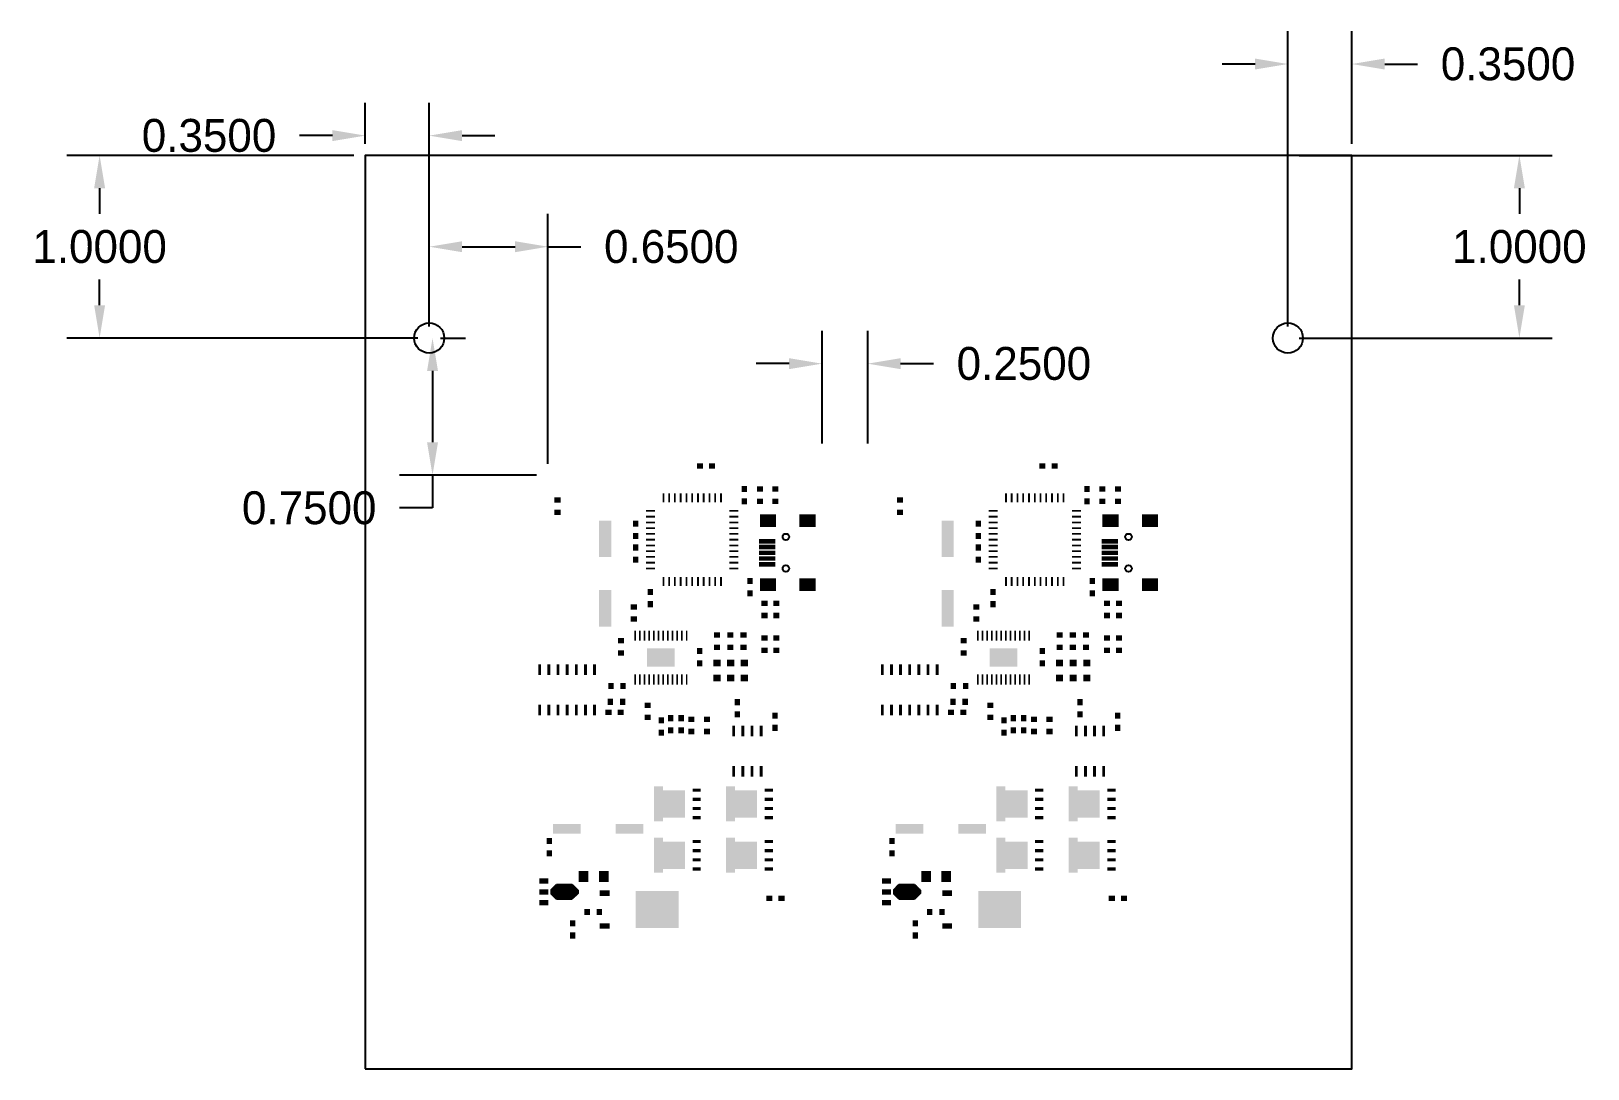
# Model space of a CAD drawing. Extents: x -2.13 to 6.39, y -0.64 to 5.04.
import ezdxf

# ---------------------------------------------------------------- set-up
doc = ezdxf.new("R2010")
doc.units = 0
doc.header["$MEASUREMENT"] = 0
doc.layers.get('0').update_dxf_attribs({"linetype": 'CONTINUOUS'})
doc.layers.get('Defpoints').update_dxf_attribs({"linetype": 'CONTINUOUS'})
doc.layers.add('20', color=7, linetype='CONTINUOUS')
doc.layers.add('31', color=253, linetype='CONTINUOUS')
doc.layers.add('AM_5', color=3, linetype='CONTINUOUS', lineweight=15)
doc.dimstyles.new('Standard$0', dxfattribs={"dimtxt": 0.18, "dimasz": 0.18, "dimexe": 0.18, "dimexo": 0.0625, "dimgap": 0.09, "dimtad": 0, "dimtih": 1, "dimtoh": 1, "dimdec": 4, "dimzin": 0, "dimdsep": 46, "dimtxsty": 'Standard', "dimcen": 0.09, "dimadec": 0, "dimazin": 0, "dimtfac": 1, "dimtdec": 4, "dimtofl": 0, "dimtmove": 0, "dimatfit": 3, "dimfxl": 1, "dimtolj": 1, "dimtzin": 0, "dimarcsym": 0})

# ---------------------------------------------------------------- blocks, each defined once
blk = doc.blocks.new('RECT')
blk.add_solid([(-0.5, -0.5), (0.5, -0.5), (-0.5, 0.5), (0.5, 0.5)])
blk = doc.blocks.new('*D16')
at = {"layer": 'AM_5', "color": 0, "lineweight": -2, "transparency": 16777216}
for p, q in [((2.1973, 2.7864), (2.1973, 3.4039)), ((2.4473, 2.7864), (2.4473, 3.4039)), ((2.0173, 3.2239), (1.8373, 3.2239)), ((2.6273, 3.2239), (2.8073, 3.2239))]:
    blk.add_line(p, q, dxfattribs=at)
at = {"layer": 'AM_5', "color": 0, "transparency": 16777216}
for points in [[(2.0173, 3.2539), (2.0173, 3.1939), (2.1973, 3.2239)], [(2.6273, 3.2539), (2.6273, 3.1939), (2.4473, 3.2239)]]:
    blk.add_solid(points, dxfattribs=at)
at = {"layer": 'Defpoints', "color": 0, "transparency": 16777216}
for p in [(2.4473, 3.2239), (2.1973, 2.7239), (2.4473, 2.7239)]:
    blk.add_point(p, dxfattribs=at)
at = {"layer": 'AM_5', "color": 0, "transparency": 16777216, "insert": (3.3023, 3.2239), "char_height": 0.18, "attachment_point": 5}
blk.add_mtext('\\A1;0.2500', dxfattribs=at)
blk = doc.blocks.new('*D17')
at = {"layer": 'AM_5', "color": 0, "lineweight": -2, "transparency": 16777216}
for p, q in [((0.1098, 3.3639), (0.2454, 3.3639)), ((0.0654, 3.1839), (0.0654, 2.7939)), ((0.6348, 2.6139), (-0.1146, 2.6139)), ((0.0654, 2.6139), (0.0654, 2.4339)), ((0.0654, 2.4339), (-0.1146, 2.4339))]:
    blk.add_line(p, q, dxfattribs=at)
at = {"layer": 'AM_5', "color": 0, "transparency": 16777216}
for points in [[(0.0354, 3.1839), (0.0954, 3.1839), (0.0654, 3.3639)], [(0.0354, 2.7939), (0.0954, 2.7939), (0.0654, 2.6139)]]:
    blk.add_solid(points, dxfattribs=at)
at = {"layer": 'Defpoints', "color": 0, "transparency": 16777216}
for p in [(0.0473, 3.3639), (0.0654, 2.6139), (0.6973, 2.6139)]:
    blk.add_point(p, dxfattribs=at)
at = {"layer": 'AM_5', "color": 0, "transparency": 16777216, "insert": (-0.6096, 2.4339), "char_height": 0.18, "attachment_point": 5}
blk.add_mtext('\\A1;0.7500', dxfattribs=at)
blk = doc.blocks.new('*D19')
at = {"layer": 'AM_5', "color": 0, "lineweight": -2, "transparency": 16777216}
for p, q in [((0.0473, 3.4264), (0.0473, 4.0439)), ((0.6973, 2.6764), (0.6973, 4.0439)), ((0.2273, 3.8639), (0.5173, 3.8639)), ((0.6973, 3.8639), (0.8773, 3.8639))]:
    blk.add_line(p, q, dxfattribs=at)
at = {"layer": 'AM_5', "color": 0, "transparency": 16777216}
for points in [[(0.2273, 3.8939), (0.2273, 3.8339), (0.0473, 3.8639)], [(0.5173, 3.8939), (0.5173, 3.8339), (0.6973, 3.8639)]]:
    blk.add_solid(points, dxfattribs=at)
at = {"layer": 'Defpoints', "color": 0, "transparency": 16777216}
for p in [(0.6973, 3.8639), (0.0473, 3.3639), (0.6973, 2.6139)]:
    blk.add_point(p, dxfattribs=at)
at = {"layer": 'AM_5', "color": 0, "transparency": 16777216, "insert": (1.3723, 3.8639), "char_height": 0.18, "attachment_point": 5}
blk.add_mtext('\\A1;0.6500', dxfattribs=at)
blk = doc.blocks.new('*D20')
at = {"layer": 'AM_5', "color": 0, "lineweight": -2, "transparency": 16777216}
for p, q in [((-0.3027, 4.4264), (-0.3027, 4.652)), ((0.0473, 3.4264), (0.0473, 4.652)), ((-0.4827, 4.472), (-0.6627, 4.472)), ((0.2273, 4.472), (0.4073, 4.472))]:
    blk.add_line(p, q, dxfattribs=at)
at = {"layer": 'AM_5', "color": 0, "transparency": 16777216}
for points in [[(-0.4827, 4.502), (-0.4827, 4.442), (-0.3027, 4.472)], [(0.2273, 4.502), (0.2273, 4.442), (0.0473, 4.472)]]:
    blk.add_solid(points, dxfattribs=at)
at = {"layer": 'Defpoints', "color": 0, "transparency": 16777216}
for p in [(-0.3027, 4.472), (-0.3027, 4.3639), (0.0473, 3.3639)]:
    blk.add_point(p, dxfattribs=at)
at = {"layer": 'AM_5', "color": 0, "transparency": 16777216, "insert": (-1.1577, 4.472), "char_height": 0.18, "attachment_point": 5}
blk.add_mtext('\\A1;0.3500', dxfattribs=at)
blk = doc.blocks.new('*D21')
at = {"layer": 'AM_5', "color": 0, "lineweight": -2, "transparency": 16777216}
for p, q in [((-0.3652, 4.3639), (-1.9367, 4.3639)), ((-1.7567, 4.1839), (-1.7567, 4.0439)), ((-1.7567, 3.5439), (-1.7567, 3.6839)), ((-0.0152, 3.3639), (-1.9367, 3.3639))]:
    blk.add_line(p, q, dxfattribs=at)
at = {"layer": 'AM_5', "color": 0, "transparency": 16777216}
for points in [[(-1.7867, 4.1839), (-1.7267, 4.1839), (-1.7567, 4.3639)], [(-1.7867, 3.5439), (-1.7267, 3.5439), (-1.7567, 3.3639)]]:
    blk.add_solid(points, dxfattribs=at)
at = {"layer": 'Defpoints', "color": 0, "transparency": 16777216}
for p in [(-1.7567, 4.3639), (-0.3027, 4.3639), (0.0473, 3.3639)]:
    blk.add_point(p, dxfattribs=at)
at = {"layer": 'AM_5', "color": 0, "transparency": 16777216, "insert": (-1.7567, 3.8639), "char_height": 0.18, "attachment_point": 5}
blk.add_mtext('\\A1;1.0000', dxfattribs=at)
blk = doc.blocks.new('*D22')
at = {"layer": 'AM_5', "color": 0, "lineweight": -2, "transparency": 16777216}
for p, q in [((4.8098, 4.3639), (6.1943, 4.3639)), ((6.0143, 4.1839), (6.0143, 4.0439)), ((6.0143, 3.5439), (6.0143, 3.6839)), ((4.8098, 3.3639), (6.1943, 3.3639))]:
    blk.add_line(p, q, dxfattribs=at)
at = {"layer": 'AM_5', "color": 0, "transparency": 16777216}
for points in [[(5.9843, 4.1839), (6.0443, 4.1839), (6.0143, 4.3639)], [(5.9843, 3.5439), (6.0443, 3.5439), (6.0143, 3.3639)]]:
    blk.add_solid(points, dxfattribs=at)
at = {"layer": 'Defpoints', "color": 0, "transparency": 16777216}
for p in [(4.7473, 4.3639), (6.0143, 4.3639), (4.7473, 3.3639)]:
    blk.add_point(p, dxfattribs=at)
at = {"layer": 'AM_5', "color": 0, "transparency": 16777216, "insert": (6.0143, 3.8639), "char_height": 0.18, "attachment_point": 5}
blk.add_mtext('\\A1;1.0000', dxfattribs=at)
blk = doc.blocks.new('*D23')
at = {"layer": 'AM_5', "color": 0, "lineweight": -2, "transparency": 16777216}
for p, q in [((4.7473, 3.4264), (4.7473, 5.0439)), ((5.0973, 4.4264), (5.0973, 5.0439)), ((4.5673, 4.8639), (4.3873, 4.8639)), ((5.2773, 4.8639), (5.4573, 4.8639))]:
    blk.add_line(p, q, dxfattribs=at)
at = {"layer": 'AM_5', "color": 0, "transparency": 16777216}
for points in [[(4.5673, 4.8939), (4.5673, 4.8339), (4.7473, 4.8639)], [(5.2773, 4.8939), (5.2773, 4.8339), (5.0973, 4.8639)]]:
    blk.add_solid(points, dxfattribs=at)
at = {"layer": 'Defpoints', "color": 0, "transparency": 16777216}
for p in [(5.0973, 4.8639), (5.0973, 4.3639), (4.7473, 3.3639)]:
    blk.add_point(p, dxfattribs=at)
at = {"layer": 'AM_5', "color": 0, "transparency": 16777216, "insert": (5.9523, 4.8639), "char_height": 0.18, "attachment_point": 5}
blk.add_mtext('\\A1;0.3500', dxfattribs=at)

msp = doc.modelspace()

# ---------------------------------------------------------------- linework, layer by layer
at = {"linetype": 'Continuous'}
msp.add_lwpolyline([(-0.3027, -0.63607), (5.0973, -0.63607), (5.0973, 4.36393), (-0.3027, 4.36393)], close=True, dxfattribs=at)
for centre in [(0.0473, 3.36393), (4.7473, 3.36393)]:
    msp.add_circle(centre, 0.0825, dxfattribs=at)
at = {"layer": '20'}
for centre in [(1.99966, 2.27554), (3.87466, 2.27554), (1.99966, 2.10232), (3.87466, 2.10232)]:
    msp.add_circle(centre, 0.01772, dxfattribs=at)
at = {"layer": '31'}
for p, q in [((0.71737, 0.34649), (0.74337, 0.37249)), ((0.71737, 0.31949), (0.71737, 0.34649)), ((0.71837, 0.34749), (0.71837, 0.31849)), ((0.72337, 0.35249), (0.72337, 0.31349)), ((0.72837, 0.35749), (0.72837, 0.30849)), ((0.73337, 0.36249), (0.73337, 0.30349)), ((0.73837, 0.36749), (0.73837, 0.29849)), ((0.74337, 0.37249), (0.82937, 0.37249)), ((0.74337, 0.37249), (0.74337, 0.29349)), ((0.74837, 0.37249), (0.74837, 0.29249)), ((0.75337, 0.37249), (0.75337, 0.29249)), ((0.75837, 0.37249), (0.75837, 0.29249)), ((0.76337, 0.37249), (0.76337, 0.29249)), ((0.76837, 0.37249), (0.76837, 0.29249)), ((0.77337, 0.37249), (0.77337, 0.29249)), ((0.77837, 0.37249), (0.77837, 0.29249)), ((0.78337, 0.37249), (0.78337, 0.29249)), ((0.78837, 0.37249), (0.78837, 0.29249)), ((0.79337, 0.37249), (0.79337, 0.29249)), ((0.79837, 0.37249), (0.79837, 0.29249)), ((0.80337, 0.37249), (0.80337, 0.29249)), ((0.80837, 0.37249), (0.80837, 0.29249)), ((0.81337, 0.37249), (0.81337, 0.29249)), ((0.81837, 0.37249), (0.81837, 0.29249)), ((0.82337, 0.37249), (0.82337, 0.29249)), ((0.82837, 0.37249), (0.82837, 0.29249)), ((0.82937, 0.37249), (0.86037, 0.34149)), ((0.83337, 0.36849), (0.83337, 0.29749)), ((0.83837, 0.36349), (0.83837, 0.30249)), ((0.84337, 0.35849), (0.84337, 0.30749)), ((0.84837, 0.35349), (0.84837, 0.31249)), ((0.85337, 0.34849), (0.85337, 0.31749)), ((0.85837, 0.34349), (0.85837, 0.32249)), ((0.86037, 0.34149), (0.86037, 0.32449)), ((2.59237, 0.34649), (2.61837, 0.37249)), ((2.59237, 0.31949), (2.59237, 0.34649)), ((2.59337, 0.34749), (2.59337, 0.31849)), ((2.59837, 0.35249), (2.59837, 0.31349)), ((2.60337, 0.35749), (2.60337, 0.30849)), ((2.60837, 0.36249), (2.60837, 0.30349)), ((2.61337, 0.36749), (2.61337, 0.29849)), ((2.61837, 0.37249), (2.70437, 0.37249)), ((2.61837, 0.37249), (2.61837, 0.29349)), ((2.62337, 0.37249), (2.62337, 0.29249)), ((2.62837, 0.37249), (2.62837, 0.29249)), ((2.63337, 0.37249), (2.63337, 0.29249)), ((2.63837, 0.37249), (2.63837, 0.29249)), ((2.64337, 0.37249), (2.64337, 0.29249)), ((2.64837, 0.37249), (2.64837, 0.29249)), ((2.65337, 0.37249), (2.65337, 0.29249)), ((2.65837, 0.37249), (2.65837, 0.29249)), ((2.66337, 0.37249), (2.66337, 0.29249)), ((2.66837, 0.37249), (2.66837, 0.29249)), ((2.67337, 0.37249), (2.67337, 0.29249)), ((2.67837, 0.37249), (2.67837, 0.29249)), ((2.68337, 0.37249), (2.68337, 0.29249)), ((2.68837, 0.37249), (2.68837, 0.29249)), ((2.69337, 0.37249), (2.69337, 0.29249)), ((2.69837, 0.37249), (2.69837, 0.29249)), ((2.70337, 0.37249), (2.70337, 0.29249)), ((2.70437, 0.37249), (2.73537, 0.34149)), ((2.70837, 0.36849), (2.70837, 0.29749)), ((2.71337, 0.36349), (2.71337, 0.30249)), ((2.71837, 0.35849), (2.71837, 0.30749)), ((2.72337, 0.35349), (2.72337, 0.31249)), ((2.72837, 0.34849), (2.72837, 0.31749)), ((2.73337, 0.34349), (2.73337, 0.32249)), ((2.73537, 0.34149), (2.73537, 0.32449)), ((0.74437, 0.29249), (0.71737, 0.31949)), ((0.82837, 0.29249), (0.74437, 0.29249)), ((0.86037, 0.32449), (0.82837, 0.29249)), ((2.61937, 0.29249), (2.59237, 0.31949)), ((2.70337, 0.29249), (2.61937, 0.29249)), ((2.73537, 0.32449), (2.70337, 0.29249))]:
    msp.add_line(p, q, dxfattribs=at)

# ---------------------------------------------------------------- block references
for p, xscale, yscale in [((1.52884, 2.66393), 0.033307, 0.02937), ((1.59577, 2.66393), 0.033307, 0.02937), ((3.40384, 2.66393), 0.033307, 0.02937), ((3.47077, 2.66393), 0.033307, 0.02937), ((1.04184, 1.45893), 0.02937, 0.033307), ((1.10877, 1.45893), 0.02937, 0.033307), ((2.91684, 1.45893), 0.02937, 0.033307), ((2.98377, 1.45893), 0.02937, 0.033307), ((1.02884, 1.31593), 0.033307, 0.02937), ((1.09577, 1.31593), 0.033307, 0.02937), ((2.90384, 1.31593), 0.033307, 0.02937), ((2.97077, 1.31593), 0.033307, 0.02937), ((0.80104, 0.67793), 0.151417, 0.052992), ((1.14356, 0.67793), 0.151417, 0.052992), ((2.67604, 0.67793), 0.151417, 0.052992), ((3.01856, 0.67793), 0.151417, 0.052992), ((0.89218, 0.41693), 0.052992, 0.060866), ((1.00242, 0.41693), 0.052992, 0.060866), ((2.76718, 0.41693), 0.052992, 0.060866), ((2.87742, 0.41693), 0.052992, 0.060866), ((0.67482, 0.39155), 0.049055, 0.02937), ((0.67482, 0.33249), 0.049055, 0.02937), ((2.54982, 0.39155), 0.049055, 0.02937), ((2.54982, 0.33249), 0.049055, 0.02937), ((0.67482, 0.27344), 0.049055, 0.02937), ((1.90884, 0.29693), 0.033307, 0.02937), ((1.97577, 0.29693), 0.033307, 0.02937), ((2.54982, 0.27344), 0.049055, 0.02937), ((3.78384, 0.29693), 0.033307, 0.02937), ((3.85077, 0.29693), 0.033307, 0.02937), ((0.91195, 0.2226), 0.02937, 0.033307), ((0.97888, 0.2226), 0.02937, 0.033307), ((2.78695, 0.2226), 0.02937, 0.033307), ((2.85388, 0.2226), 0.02937, 0.033307)]:
    msp.add_blockref('RECT', p, dxfattribs=dict(at, xscale=xscale, yscale=yscale))
for p, xscale, yscale, rotation in [((0.7493, 2.4774), 0.02937, 0.033307, 90), ((1.32919, 2.48881), 0.049055, 0.009843000000000001, 270), ((1.36069, 2.48881), 0.049055, 0.009843000000000001, 270), ((1.39218, 2.48881), 0.049055, 0.009843000000000001, 270), ((1.42368, 2.48881), 0.049055, 0.009843000000000001, 270), ((1.45518, 2.48881), 0.049055, 0.009843000000000001, 270), ((1.48667, 2.48881), 0.049055, 0.009843000000000001, 270), ((1.51817, 2.48881), 0.049055, 0.009843000000000001, 270), ((1.54966, 2.48881), 0.049055, 0.009843000000000001, 270), ((1.58116, 2.48881), 0.049055, 0.009843000000000001, 270), ((1.61266, 2.48881), 0.049055, 0.009843000000000001, 270), ((1.64415, 2.48881), 0.049055, 0.009843000000000001, 270), ((1.7723, 2.5374), 0.033307, 0.02937, 90), ((1.7723, 2.47047), 0.033307, 0.02937, 90), ((1.8573, 2.5374), 0.02937, 0.033307, 90), ((1.8573, 2.47047), 0.02937, 0.033307, 90), ((1.9423, 2.5374), 0.02937, 0.033307, 90), ((1.9423, 2.47047), 0.02937, 0.033307, 90), ((2.6243, 2.4774), 0.02937, 0.033307, 90), ((3.20419, 2.48881), 0.049055, 0.009843000000000001, 270), ((3.23569, 2.48881), 0.049055, 0.009843000000000001, 270), ((3.26718, 2.48881), 0.049055, 0.009843000000000001, 270), ((3.29868, 2.48881), 0.049055, 0.009843000000000001, 270), ((3.33018, 2.48881), 0.049055, 0.009843000000000001, 270), ((3.36167, 2.48881), 0.049055, 0.009843000000000001, 270), ((3.39317, 2.48881), 0.049055, 0.009843000000000001, 270), ((3.42466, 2.48881), 0.049055, 0.009843000000000001, 270), ((3.45616, 2.48881), 0.049055, 0.009843000000000001, 270), ((3.48766, 2.48881), 0.049055, 0.009843000000000001, 270), ((3.51915, 2.48881), 0.049055, 0.009843000000000001, 270), ((3.6473, 2.5374), 0.033307, 0.02937, 90), ((3.6473, 2.47047), 0.033307, 0.02937, 90), ((3.7323, 2.5374), 0.02937, 0.033307, 90), ((3.7323, 2.47047), 0.02937, 0.033307, 90), ((3.8173, 2.5374), 0.02937, 0.033307, 90), ((3.8173, 2.47047), 0.02937, 0.033307, 90), ((0.7493, 2.41047), 0.02937, 0.033307, 90), ((1.25833, 2.41795), 0.009843000000000001, 0.049055, 270), ((1.25833, 2.38645), 0.009843000000000001, 0.049055, 270), ((1.71502, 2.41795), 0.009843000000000001, 0.049055, 270), ((1.71502, 2.38645), 0.009843000000000001, 0.049055, 270), ((1.90124, 2.36413), 0.06874, 0.088425, 90), ((2.11777, 2.36413), 0.06874, 0.088425, 90), ((2.6243, 2.41047), 0.02937, 0.033307, 90), ((3.13333, 2.41795), 0.009843000000000001, 0.049055, 270), ((3.13333, 2.38645), 0.009843000000000001, 0.049055, 270), ((3.59002, 2.41795), 0.009843000000000001, 0.049055, 270), ((3.59002, 2.38645), 0.009843000000000001, 0.049055, 270), ((3.77624, 2.36413), 0.06874, 0.088425, 90), ((3.99277, 2.36413), 0.06874, 0.088425, 90), ((1.0103, 2.26493), 0.2, 0.066, 270), ((1.1773, 2.3474), 0.033307, 0.02937, 270), ((1.25833, 2.35495), 0.009843000000000001, 0.049055, 270), ((1.25833, 2.32346), 0.009843000000000001, 0.049055, 270), ((1.71502, 2.35495), 0.009843000000000001, 0.049055, 270), ((1.71502, 2.32346), 0.009843000000000001, 0.049055, 270), ((2.8853, 2.26493), 0.2, 0.066, 270), ((3.0523, 2.3474), 0.033307, 0.02937, 270), ((3.13333, 2.35495), 0.009843000000000001, 0.049055, 270), ((3.13333, 2.32346), 0.009843000000000001, 0.049055, 270), ((3.59002, 2.35495), 0.009843000000000001, 0.049055, 270), ((3.59002, 2.32346), 0.009843000000000001, 0.049055, 270), ((1.1773, 2.28047), 0.033307, 0.02937, 270), ((1.1773, 2.2174), 0.033307, 0.02937, 90), ((1.25833, 2.29196), 0.009843000000000001, 0.049055, 270), ((1.25833, 2.26047), 0.009843000000000001, 0.049055, 270), ((1.25833, 2.22897), 0.009843000000000001, 0.049055, 270), ((1.71502, 2.29196), 0.009843000000000001, 0.049055, 270), ((1.71502, 2.26047), 0.009843000000000001, 0.049055, 270), ((1.71502, 2.22897), 0.009843000000000001, 0.049055, 270), ((1.8973, 2.25143), 0.025, 0.09, 90), ((1.8973, 2.22043), 0.025, 0.09, 90), ((3.0523, 2.28047), 0.033307, 0.02937, 270), ((3.0523, 2.2174), 0.033307, 0.02937, 90), ((3.13333, 2.29196), 0.009843000000000001, 0.049055, 270), ((3.13333, 2.26047), 0.009843000000000001, 0.049055, 270), ((3.13333, 2.22897), 0.009843000000000001, 0.049055, 270), ((3.59002, 2.29196), 0.009843000000000001, 0.049055, 270), ((3.59002, 2.26047), 0.009843000000000001, 0.049055, 270), ((3.59002, 2.22897), 0.009843000000000001, 0.049055, 270), ((3.7723, 2.25143), 0.025, 0.09, 90), ((3.7723, 2.22043), 0.025, 0.09, 90), ((1.1773, 2.15047), 0.033307, 0.02937, 90), ((1.25833, 2.19747), 0.009843000000000001, 0.049055, 270), ((1.25833, 2.16598), 0.009843000000000001, 0.049055, 270), ((1.25833, 2.13448), 0.009843000000000001, 0.049055, 270), ((1.71502, 2.19747), 0.009843000000000001, 0.049055, 270), ((1.71502, 2.16598), 0.009843000000000001, 0.049055, 270), ((1.71502, 2.13448), 0.009843000000000001, 0.049055, 270), ((1.8973, 2.18843), 0.025, 0.09, 90), ((1.8973, 2.15743), 0.025, 0.09, 90), ((1.8973, 2.12543), 0.025, 0.09, 90), ((3.0523, 2.15047), 0.033307, 0.02937, 90), ((3.13333, 2.19747), 0.009843000000000001, 0.049055, 270), ((3.13333, 2.16598), 0.009843000000000001, 0.049055, 270), ((3.13333, 2.13448), 0.009843000000000001, 0.049055, 270), ((3.59002, 2.19747), 0.009843000000000001, 0.049055, 270), ((3.59002, 2.16598), 0.009843000000000001, 0.049055, 270), ((3.59002, 2.13448), 0.009843000000000001, 0.049055, 270), ((3.7723, 2.18843), 0.025, 0.09, 90), ((3.7723, 2.15743), 0.025, 0.09, 90), ((3.7723, 2.12543), 0.025, 0.09, 90), ((1.25833, 2.10299), 0.009843000000000001, 0.049055, 270), ((1.32919, 2.03212), 0.049055, 0.009843000000000001, 270), ((1.36069, 2.03212), 0.049055, 0.009843000000000001, 270), ((1.39218, 2.03212), 0.049055, 0.009843000000000001, 270), ((1.42368, 2.03212), 0.049055, 0.009843000000000001, 270), ((1.45518, 2.03212), 0.049055, 0.009843000000000001, 270), ((1.48667, 2.03212), 0.049055, 0.009843000000000001, 270), ((1.51817, 2.03212), 0.049055, 0.009843000000000001, 270), ((1.54966, 2.03212), 0.049055, 0.009843000000000001, 270), ((1.58116, 2.03212), 0.049055, 0.009843000000000001, 270), ((1.61266, 2.03212), 0.049055, 0.009843000000000001, 270), ((1.64415, 2.03212), 0.049055, 0.009843000000000001, 270), ((1.71502, 2.10299), 0.009843000000000001, 0.049055, 270), ((1.80254, 2.03432), 0.033307, 0.02937, 90), ((1.90124, 2.01373), 0.06874, 0.088425, 90), ((2.11777, 2.01373), 0.06874, 0.088425, 90), ((3.13333, 2.10299), 0.009843000000000001, 0.049055, 270), ((3.20419, 2.03212), 0.049055, 0.009843000000000001, 270), ((3.23569, 2.03212), 0.049055, 0.009843000000000001, 270), ((3.26718, 2.03212), 0.049055, 0.009843000000000001, 270), ((3.29868, 2.03212), 0.049055, 0.009843000000000001, 270), ((3.33018, 2.03212), 0.049055, 0.009843000000000001, 270), ((3.36167, 2.03212), 0.049055, 0.009843000000000001, 270), ((3.39317, 2.03212), 0.049055, 0.009843000000000001, 270), ((3.42466, 2.03212), 0.049055, 0.009843000000000001, 270), ((3.45616, 2.03212), 0.049055, 0.009843000000000001, 270), ((3.48766, 2.03212), 0.049055, 0.009843000000000001, 270), ((3.51915, 2.03212), 0.049055, 0.009843000000000001, 270), ((3.59002, 2.10299), 0.009843000000000001, 0.049055, 270), ((3.67754, 2.03432), 0.033307, 0.02937, 90), ((3.77624, 2.01373), 0.06874, 0.088425, 90), ((3.99277, 2.01373), 0.06874, 0.088425, 90), ((1.0103, 1.88493), 0.2, 0.066, 270), ((1.25797, 1.97432), 0.033307, 0.02937, 90), ((1.80254, 1.9674), 0.033307, 0.02937, 90), ((2.8853, 1.88493), 0.2, 0.066, 270), ((3.13297, 1.97432), 0.033307, 0.02937, 90), ((3.67754, 1.9674), 0.033307, 0.02937, 90), ((1.1673, 1.8924), 0.02937, 0.033307, 90), ((1.25797, 1.9074), 0.033307, 0.02937, 90), ((1.8823, 1.9124), 0.02937, 0.033307, 90), ((1.9473, 1.9124), 0.02937, 0.033307, 90), ((3.0423, 1.8924), 0.02937, 0.033307, 90), ((3.13297, 1.9074), 0.033307, 0.02937, 90), ((3.7573, 1.9124), 0.02937, 0.033307, 90), ((3.8223, 1.9124), 0.02937, 0.033307, 90), ((1.1673, 1.82547), 0.02937, 0.033307, 90), ((1.8823, 1.84547), 0.02937, 0.033307, 90), ((1.9473, 1.84547), 0.02937, 0.033307, 90), ((3.0423, 1.82547), 0.02937, 0.033307, 90), ((3.7573, 1.84547), 0.02937, 0.033307, 90), ((3.8223, 1.84547), 0.02937, 0.033307, 90), ((1.0973, 1.7074), 0.02937, 0.033307, 90), ((1.17486, 1.73535), 0.054961, 0.008858, 90), ((1.20045, 1.73535), 0.054961, 0.008858, 90), ((1.22604, 1.73535), 0.054961, 0.008858, 90), ((1.25163, 1.73535), 0.054961, 0.008858, 90), ((1.27722, 1.73535), 0.054961, 0.008858, 90), ((1.30281, 1.73535), 0.054961, 0.008858, 90), ((1.3284, 1.73535), 0.054961, 0.008858, 90), ((1.354, 1.73535), 0.054961, 0.008858, 90), ((1.37959, 1.73535), 0.054961, 0.008858, 90), ((1.40518, 1.73535), 0.054961, 0.008858, 90), ((1.43077, 1.73535), 0.054961, 0.008858, 90), ((1.45636, 1.73535), 0.054961, 0.008858, 90), ((1.6227, 1.7383), 0.02937, 0.033307, 90), ((1.69506, 1.7383), 0.02937, 0.033307, 270), ((1.76742, 1.7383), 0.02937, 0.033307, 270), ((1.8823, 1.7224), 0.02937, 0.033307, 270), ((1.9473, 1.7224), 0.02937, 0.033307, 270), ((2.9723, 1.7074), 0.02937, 0.033307, 90), ((3.04986, 1.73535), 0.054961, 0.008858, 90), ((3.07545, 1.73535), 0.054961, 0.008858, 90), ((3.10104, 1.73535), 0.054961, 0.008858, 90), ((3.12663, 1.73535), 0.054961, 0.008858, 90), ((3.15222, 1.73535), 0.054961, 0.008858, 90), ((3.17781, 1.73535), 0.054961, 0.008858, 90), ((3.2034, 1.73535), 0.054961, 0.008858, 90), ((3.229, 1.73535), 0.054961, 0.008858, 90), ((3.25459, 1.73535), 0.054961, 0.008858, 90), ((3.28018, 1.73535), 0.054961, 0.008858, 90), ((3.30577, 1.73535), 0.054961, 0.008858, 90), ((3.33136, 1.73535), 0.054961, 0.008858, 90), ((3.4977, 1.7383), 0.02937, 0.033307, 90), ((3.57006, 1.7383), 0.02937, 0.033307, 270), ((3.64242, 1.7383), 0.02937, 0.033307, 270), ((3.7573, 1.7224), 0.02937, 0.033307, 270), ((3.8223, 1.7224), 0.02937, 0.033307, 270), ((1.0973, 1.64047), 0.02937, 0.033307, 90), ((1.31561, 1.61527), 0.1, 0.152, 90), ((1.52813, 1.65047), 0.033307, 0.02937, 90), ((1.6227, 1.67137), 0.02937, 0.033307, 90), ((1.69506, 1.67137), 0.02937, 0.033307, 270), ((1.76742, 1.67137), 0.02937, 0.033307, 270), ((1.8823, 1.65547), 0.02937, 0.033307, 270), ((1.9473, 1.65547), 0.02937, 0.033307, 270), ((2.9723, 1.64047), 0.02937, 0.033307, 90), ((3.19061, 1.61527), 0.1, 0.152, 90), ((3.40313, 1.65047), 0.033307, 0.02937, 90), ((3.4977, 1.67137), 0.02937, 0.033307, 90), ((3.57006, 1.67137), 0.02937, 0.033307, 270), ((3.64242, 1.67137), 0.02937, 0.033307, 270), ((3.7573, 1.65547), 0.02937, 0.033307, 270), ((3.8223, 1.65547), 0.02937, 0.033307, 270), ((0.6523, 1.54917), 0.058898, 0.015591, 270), ((0.7023, 1.54917), 0.058898, 0.015591, 270), ((0.7523, 1.54917), 0.058898, 0.015591, 270), ((0.8023, 1.54917), 0.058898, 0.015591, 270), ((0.8523, 1.54917), 0.058898, 0.015591, 270), ((0.9023, 1.54917), 0.058898, 0.015591, 270), ((0.9523, 1.54917), 0.058898, 0.015591, 270), ((1.52813, 1.58354), 0.033307, 0.02937, 90), ((1.6223, 1.58493), 0.037, 0.039, 270), ((1.6973, 1.58493), 0.037, 0.039, 270), ((1.7723, 1.58493), 0.037, 0.039, 270), ((2.5273, 1.54917), 0.058898, 0.015591, 270), ((2.5773, 1.54917), 0.058898, 0.015591, 270), ((2.6273, 1.54917), 0.058898, 0.015591, 270), ((2.6773, 1.54917), 0.058898, 0.015591, 270), ((2.7273, 1.54917), 0.058898, 0.015591, 270), ((2.7773, 1.54917), 0.058898, 0.015591, 270), ((2.8273, 1.54917), 0.058898, 0.015591, 270), ((3.40313, 1.58354), 0.033307, 0.02937, 90), ((3.4973, 1.58493), 0.037, 0.039, 270), ((3.5723, 1.58493), 0.037, 0.039, 270), ((3.6473, 1.58493), 0.037, 0.039, 270), ((1.17486, 1.49519), 0.054961, 0.008858, 90), ((1.20045, 1.49519), 0.054961, 0.008858, 90), ((1.22604, 1.49519), 0.054961, 0.008858, 90), ((1.25163, 1.49519), 0.054961, 0.008858, 90), ((1.27722, 1.49519), 0.054961, 0.008858, 90), ((1.30281, 1.49519), 0.054961, 0.008858, 90), ((1.3284, 1.49519), 0.054961, 0.008858, 90), ((1.354, 1.49519), 0.054961, 0.008858, 90), ((1.37959, 1.49519), 0.054961, 0.008858, 90), ((1.40518, 1.49519), 0.054961, 0.008858, 90), ((1.43077, 1.49519), 0.054961, 0.008858, 90), ((1.45636, 1.49519), 0.054961, 0.008858, 90), ((1.6223, 1.50293), 0.037, 0.039, 270), ((1.6973, 1.50293), 0.037, 0.039, 270), ((1.7723, 1.50293), 0.037, 0.039, 270), ((3.04986, 1.49519), 0.054961, 0.008858, 90), ((3.07545, 1.49519), 0.054961, 0.008858, 90), ((3.10104, 1.49519), 0.054961, 0.008858, 90), ((3.12663, 1.49519), 0.054961, 0.008858, 90), ((3.15222, 1.49519), 0.054961, 0.008858, 90), ((3.17781, 1.49519), 0.054961, 0.008858, 90), ((3.2034, 1.49519), 0.054961, 0.008858, 90), ((3.229, 1.49519), 0.054961, 0.008858, 90), ((3.25459, 1.49519), 0.054961, 0.008858, 90), ((3.28018, 1.49519), 0.054961, 0.008858, 90), ((3.30577, 1.49519), 0.054961, 0.008858, 90), ((3.33136, 1.49519), 0.054961, 0.008858, 90), ((3.4973, 1.50293), 0.037, 0.039, 270), ((3.5723, 1.50293), 0.037, 0.039, 270), ((3.6473, 1.50293), 0.037, 0.039, 270), ((1.03884, 1.37293), 0.02937, 0.033307, 180), ((1.10577, 1.37293), 0.02937, 0.033307, 180), ((1.2433, 1.3544), 0.02937, 0.033307, 270), ((1.73392, 1.37106), 0.033307, 0.02937, 90), ((2.91384, 1.37293), 0.02937, 0.033307, 180), ((2.98077, 1.37293), 0.02937, 0.033307, 180), ((3.1183, 1.3544), 0.02937, 0.033307, 270), ((3.60892, 1.37106), 0.033307, 0.02937, 90), ((0.6523, 1.32869), 0.058898, 0.015591, 270), ((0.7023, 1.32869), 0.058898, 0.015591, 270), ((0.7523, 1.32869), 0.058898, 0.015591, 270), ((0.8023, 1.32869), 0.058898, 0.015591, 270), ((0.8523, 1.32869), 0.058898, 0.015591, 270), ((0.9023, 1.32869), 0.058898, 0.015591, 270), ((0.9523, 1.32869), 0.058898, 0.015591, 270), ((1.2433, 1.28747), 0.02937, 0.033307, 270), ((1.3183, 1.2714), 0.033307, 0.02937, 90), ((1.3693, 1.2834), 0.033307, 0.02937, 270), ((1.4263, 1.2834), 0.033307, 0.02937, 270), ((1.4823, 1.2774), 0.02937, 0.033307, 270), ((1.5673, 1.2774), 0.02937, 0.033307, 270), ((1.73392, 1.30413), 0.033307, 0.02937, 90), ((1.94069, 1.29728), 0.033307, 0.02937, 90), ((2.5273, 1.32869), 0.058898, 0.015591, 270), ((2.5773, 1.32869), 0.058898, 0.015591, 270), ((2.6273, 1.32869), 0.058898, 0.015591, 270), ((2.6773, 1.32869), 0.058898, 0.015591, 270), ((2.7273, 1.32869), 0.058898, 0.015591, 270), ((2.7773, 1.32869), 0.058898, 0.015591, 270), ((2.8273, 1.32869), 0.058898, 0.015591, 270), ((3.1183, 1.28747), 0.02937, 0.033307, 270), ((3.1933, 1.2714), 0.033307, 0.02937, 90), ((3.2443, 1.2834), 0.033307, 0.02937, 270), ((3.3013, 1.2834), 0.033307, 0.02937, 270), ((3.3573, 1.2774), 0.02937, 0.033307, 270), ((3.4423, 1.2774), 0.02937, 0.033307, 270), ((3.60892, 1.30413), 0.033307, 0.02937, 90), ((3.81569, 1.29728), 0.033307, 0.02937, 90), ((1.3183, 1.20447), 0.033307, 0.02937, 90), ((1.3693, 1.21647), 0.033307, 0.02937, 270), ((1.4263, 1.21647), 0.033307, 0.02937, 270), ((1.4823, 1.21047), 0.02937, 0.033307, 270), ((1.5673, 1.21047), 0.02937, 0.033307, 270), ((1.71403, 1.2131), 0.058898, 0.015591, 90), ((1.76403, 1.2131), 0.058898, 0.015591, 90), ((1.81403, 1.2131), 0.058898, 0.015591, 90), ((1.86403, 1.2131), 0.058898, 0.015591, 90), ((1.94069, 1.23035), 0.033307, 0.02937, 90), ((3.1933, 1.20447), 0.033307, 0.02937, 90), ((3.2443, 1.21647), 0.033307, 0.02937, 270), ((3.3013, 1.21647), 0.033307, 0.02937, 270), ((3.3573, 1.21047), 0.02937, 0.033307, 270), ((3.4423, 1.21047), 0.02937, 0.033307, 270), ((3.58903, 1.2131), 0.058898, 0.015591, 90), ((3.63903, 1.2131), 0.058898, 0.015591, 90), ((3.68903, 1.2131), 0.058898, 0.015591, 90), ((3.73903, 1.2131), 0.058898, 0.015591, 90), ((3.81569, 1.23035), 0.033307, 0.02937, 90), ((1.71403, 0.99263), 0.058898, 0.015591, 90), ((1.76403, 0.99263), 0.058898, 0.015591, 90), ((1.81403, 0.99263), 0.058898, 0.015591, 90), ((1.86403, 0.99263), 0.058898, 0.015591, 90), ((3.58903, 0.99263), 0.058898, 0.015591, 90), ((3.63903, 0.99263), 0.058898, 0.015591, 90), ((3.68903, 0.99263), 0.058898, 0.015591, 90), ((3.73903, 0.99263), 0.058898, 0.015591, 90), ((1.30159, 0.8144), 0.190472, 0.049291, 90), ((1.38628, 0.81417), 0.15, 0.122047, 90), ((1.51128, 0.88917), 0.017559, 0.045118, 90), ((1.69648, 0.8144), 0.190472, 0.049291, 90), ((1.78116, 0.81417), 0.15, 0.122047, 90), ((1.90616, 0.88917), 0.017559, 0.045118, 90), ((3.17659, 0.8144), 0.190472, 0.049291, 90), ((3.26128, 0.81417), 0.15, 0.122047, 90), ((3.38628, 0.88917), 0.017559, 0.045118, 90), ((3.57148, 0.8144), 0.190472, 0.049291, 90), ((3.65616, 0.81417), 0.15, 0.122047, 90), ((3.78116, 0.88917), 0.017559, 0.045118, 90), ((1.51128, 0.83917), 0.017559, 0.045118, 90), ((1.51128, 0.78917), 0.017559, 0.045118, 90), ((1.90616, 0.83917), 0.017559, 0.045118, 90), ((1.90616, 0.78917), 0.017559, 0.045118, 90), ((3.38628, 0.83917), 0.017559, 0.045118, 90), ((3.38628, 0.78917), 0.017559, 0.045118, 90), ((3.78116, 0.83917), 0.017559, 0.045118, 90), ((3.78116, 0.78917), 0.017559, 0.045118, 90), ((1.51128, 0.73917), 0.017559, 0.045118, 90), ((1.90616, 0.73917), 0.017559, 0.045118, 90), ((3.38628, 0.73917), 0.017559, 0.045118, 90), ((3.78116, 0.73917), 0.017559, 0.045118, 90), ((0.70518, 0.61051), 0.033307, 0.02937, 90), ((1.30159, 0.5335), 0.190472, 0.049291, 90), ((1.38628, 0.53326), 0.15, 0.122047, 90), ((1.51128, 0.60826), 0.017559, 0.045118, 90), ((1.69648, 0.5335), 0.190472, 0.049291, 90), ((1.78116, 0.53326), 0.15, 0.122047, 90), ((1.90616, 0.60826), 0.017559, 0.045118, 90), ((2.58018, 0.61051), 0.033307, 0.02937, 90), ((3.17659, 0.5335), 0.190472, 0.049291, 90), ((3.26128, 0.53326), 0.15, 0.122047, 90), ((3.38628, 0.60826), 0.017559, 0.045118, 90), ((3.57148, 0.5335), 0.190472, 0.049291, 90), ((3.65616, 0.53326), 0.15, 0.122047, 90), ((3.78116, 0.60826), 0.017559, 0.045118, 90), ((0.70518, 0.54358), 0.033307, 0.02937, 90), ((1.51128, 0.55826), 0.017559, 0.045118, 90), ((1.51128, 0.50826), 0.017559, 0.045118, 90), ((1.90616, 0.55826), 0.017559, 0.045118, 90), ((1.90616, 0.50826), 0.017559, 0.045118, 90), ((2.58018, 0.54358), 0.033307, 0.02937, 90), ((3.38628, 0.55826), 0.017559, 0.045118, 90), ((3.38628, 0.50826), 0.017559, 0.045118, 90), ((3.78116, 0.55826), 0.017559, 0.045118, 90), ((3.78116, 0.50826), 0.017559, 0.045118, 90), ((1.51128, 0.45826), 0.017559, 0.045118, 90), ((1.90616, 0.45826), 0.017559, 0.045118, 90), ((3.38628, 0.45826), 0.017559, 0.045118, 90), ((3.78116, 0.45826), 0.017559, 0.045118, 90), ((1.00766, 0.32554), 0.02937, 0.052992, 270), ((1.29506, 0.23578), 0.202598, 0.234094, 270), ((2.88266, 0.32554), 0.02937, 0.052992, 270), ((3.17006, 0.23578), 0.202598, 0.234094, 270), ((0.83241, 0.16062), 0.033307, 0.02937, 90), ((2.70741, 0.16062), 0.033307, 0.02937, 90), ((0.83241, 0.09369), 0.033307, 0.02937, 90), ((1.00766, 0.14602), 0.02937, 0.052992, 270), ((2.70741, 0.09369), 0.033307, 0.02937, 90), ((2.88266, 0.14602), 0.02937, 0.052992, 270)]:
    msp.add_blockref('RECT', p, dxfattribs=dict(at, xscale=xscale, yscale=yscale, rotation=rotation))

# ---------------------------------------------------------------- dimensions: what is measured, and where the dimension line sits
at = {"layer": 'AM_5'}
dim = msp.add_linear_dim(base=(5.0973, 4.86393), p1=(4.7473, 3.36393), p2=(5.0973, 4.36393), dimstyle='Standard$0', dxfattribs=at)
dim.commit()
dim.dimension.update_dxf_attribs({"geometry": '*D23', "text_midpoint": (5.9523, 4.86393)})
for base, p1, p2, angle, picture, middle in [((-0.3027, 4.47198), (0.0473, 3.36393), (-0.3027, 4.36393), 0, '*D20', (-1.1577, 4.47198)), ((6.01431, 4.36393), (4.7473, 3.36393), (4.7473, 4.36393), 90, '*D22', (6.01431, 3.86393)), ((0.6973, 3.86393), (0.0473, 3.36393), (0.6973, 2.61393), 0, '*D19', (1.3723, 3.86393)), ((2.4473, 3.22393), (2.1973, 2.72393), (2.4473, 2.72393), 0, '*D16', (3.3023, 3.22393))]:
    dim = msp.add_linear_dim(base=base, p1=p1, p2=p2, angle=angle, dimstyle='Standard$0', override={"dimpost": ''}, dxfattribs=at)
    dim.commit()
    dim.dimension.update_dxf_attribs({"geometry": picture, "text_midpoint": middle})
for base, p2, picture, middle in [((-1.75669, 4.36393), (-0.3027, 4.36393), '*D21', (-1.75669, 3.86393)), ((0.06542, 2.61393), (0.6973, 2.61393), '*D17', (-0.60958, 2.43393))]:
    dim = msp.add_linear_dim(base=base, p1=(0.0473, 3.36393), p2=p2, angle=90, dimstyle='Standard$0', dxfattribs=at)
    dim.commit()
    dim.dimension.update_dxf_attribs({"geometry": picture, "text_midpoint": middle})

doc.saveas('drawing.dxf')
